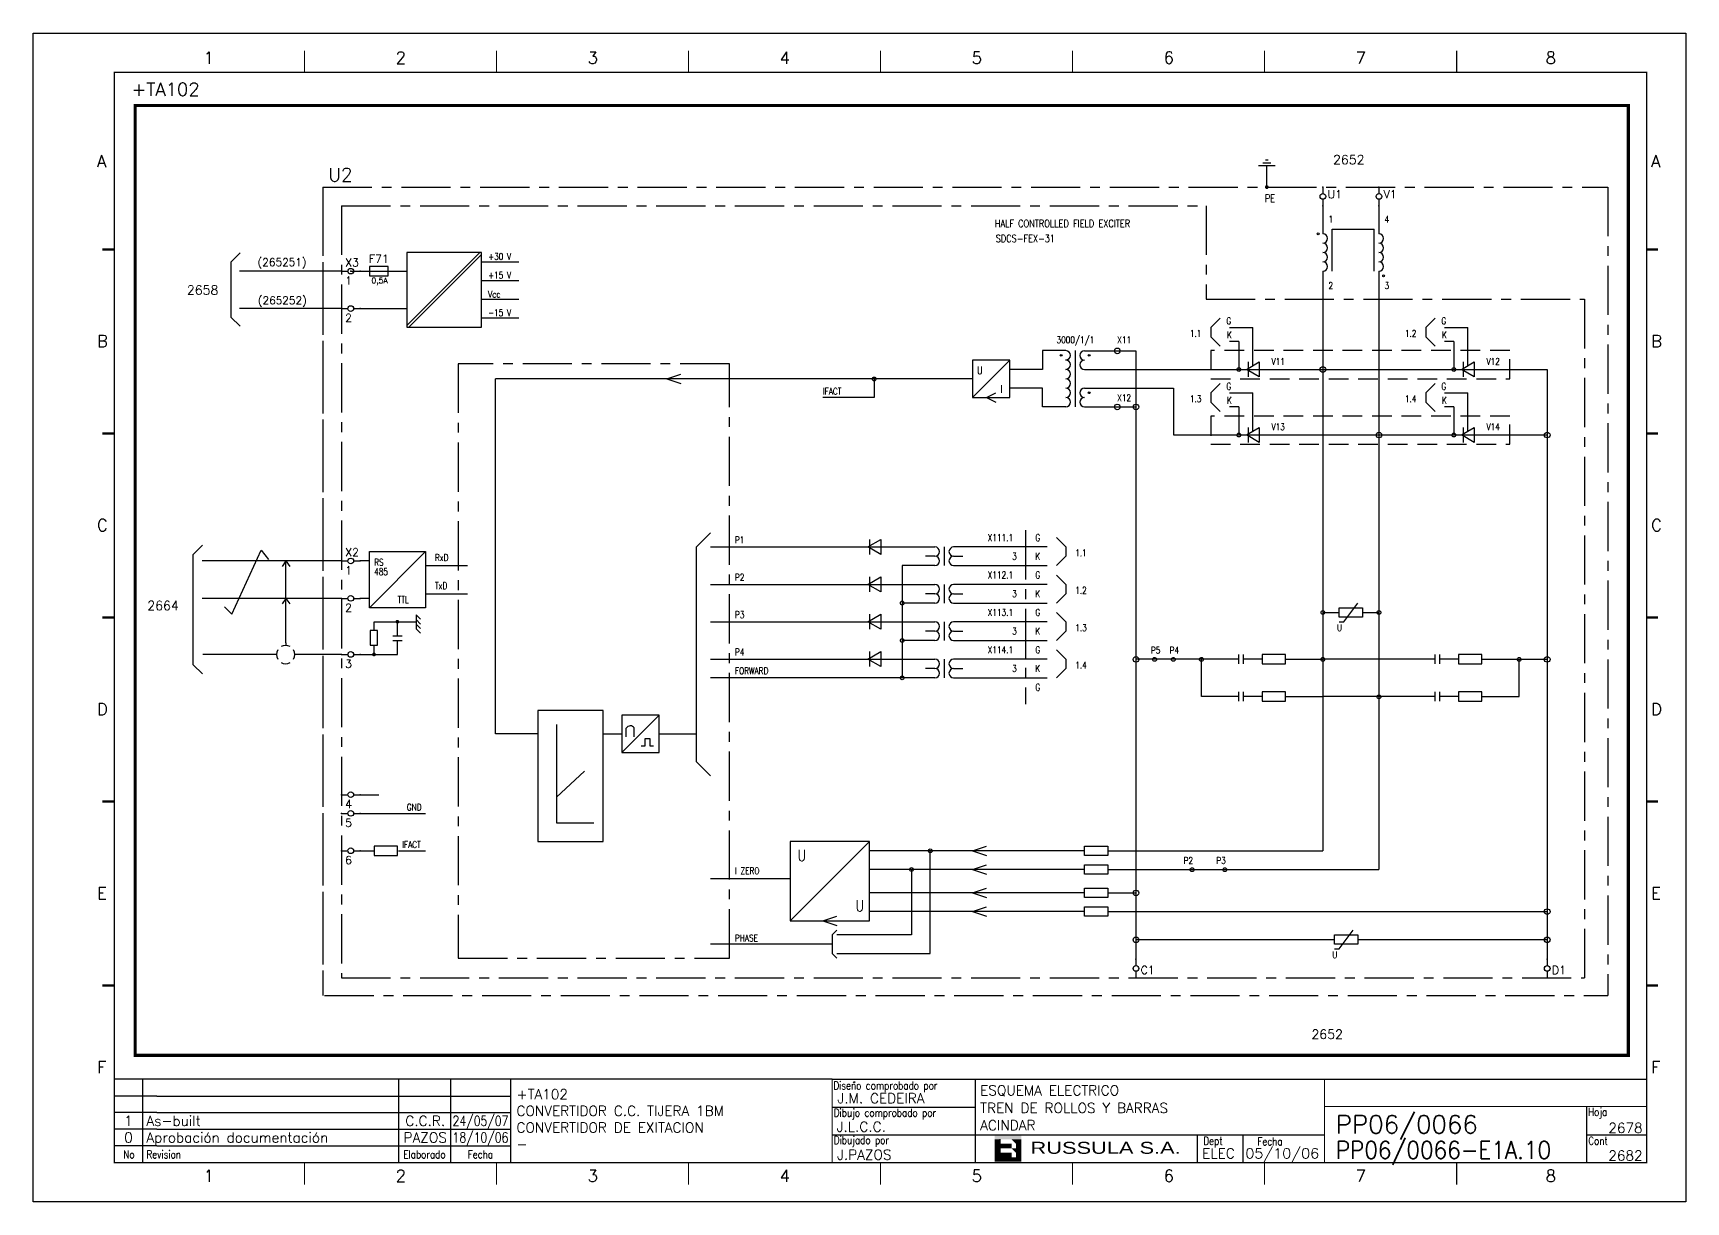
# Model space of a CAD drawing. Extents: x -25 to 1044, y -25744 to 292.
# Drawn here: x 154.7 to 574.7, y -12528.1 to -12231.1 of the extents above; entities that cross this region are included whole.
import ezdxf
from ezdxf.enums import TextEntityAlignment as Align

# ---------------------------------------------------------------- set-up
doc = ezdxf.new("R2010")
doc.units = 0
doc.header["$LTSCALE"] = 10
doc.header["$MEASUREMENT"] = 0
for name, pattern in [('CENTER', [2, 1.25, -0.25, 0.25, -0.25]), ('DASHDOT', [1, 0.5, -0.25, 0, -0.25]), ('DASHED', [0.75, 0.5, -0.25])]:
    doc.linetypes.add(name, pattern=pattern)
doc.layers.get('0').update_dxf_attribs({"linetype": 'CONTINUOUS'})
for name, color, linetype in [('1', 7, 'CONTINUOUS'), ('10', 5, 'CONTINUOUS'), ('102', 7, 'CONTINUOUS'), ('2', 7, 'CONTINUOUS'), ('25', 3, 'CONTINUOUS'), ('25K', 4, 'DASHED'), ('25PK', 4, 'CENTER'), ('35', 2, 'CONTINUOUS'), ('50', 1, 'CONTINUOUS'), ('8', 1, 'CONTINUOUS'), ('9', 6, 'CONTINUOUS'), ('DIBUJO', 7, 'CONTINUOUS'), ('NODE', 7, 'CONTINUOUS')]:
    doc.layers.add(name, color=color, linetype=linetype)
doc.styles.add('ABBSTYLE', font='ROMANS.SHX', dxfattribs={"width": 0.8})
doc.styles.add('HELVETICA', font='HELV.SHX')
doc.styles.add('LABEL', font='SIMPLEX', dxfattribs={"width": 0.8, "height": 4})
doc.styles.add('ROMANS', font='romans')
doc.styles.get("Standard").update_dxf_attribs({"font": 'simplex'})

# ---------------------------------------------------------------- blocks, each defined once
blk = doc.blocks.new('newcajec')
at = {"layer": '1'}
for p, q in [((179.4, 20.85), (0.13, 20.85)), ((7, 20.85), (7, 0)), ((71, 20.85), (71, 0)), ((84, 20.85), (84, 0.09)), ((99, 20.85), (99, 0)), ((215.2, 20.8), (215.2, 0)), ((10.6, 16.64), (0, 16.64)), ((10.6, 16.64), (99, 16.64)), ((184.64, 20.18), (184.81, 20.01)), ((184.81, 20.01), (185.18, 20.25)), ((10.6, 12.48), (0, 12.48)), ((10.6, 12.48), (99, 12.48)), ((179.4, 13.87), (215.2, 13.87)), ((368, 14.06), (368, 0)), ((10.6, 8.32), (0, 8.32)), ((10.6, 8.32), (99, 8.32)), ((10.6, 4.16), (0, 4.16)), ((10.6, 4.16), (99, 4.16)), ((179.4, 6.93), (267.63, 6.93)), ((267.63, 6.93), (302.5, 6.93)), ((270.63, 6.91), (270.63, 0)), ((282.07, 6.93), (282.07, 0)), ((368, 6.93), (383, 6.93))]:
    blk.add_line(p, q, dxfattribs=at)
for points in [[(47.5, 272.5, 0.3, 0.3, 0), (47.5, 277.91, 0.3, 0.3, 0)], [(95.5, 272.5, 0.3, 0.3, 0), (95.5, 277.91, 0.3, 0.3, 0)], [(143.5, 272.5, 0.3, 0.3, 0), (143.5, 277.91, 0.3, 0.3, 0)], [(191.5, 272.5, 0.3, 0.3, 0), (191.5, 277.91, 0.3, 0.3, 0)], [(239.5, 272.5, 0.3, 0.3, 0), (239.5, 277.91, 0.3, 0.3, 0)], [(287.5, 272.5, 0.3, 0.3, 0), (287.5, 277.91, 0.3, 0.3, 0)], [(335.5, 272.5, 0.3, 0.3, 0), (335.5, 277.91, 0.3, 0.3, 0)], [(-2.99, 228.23, 0.6, 0.6, 0), (-0.18, 228.23, 0.6, 0.6, 0)], [(383.01, 228.23, 0.6, 0.6, 0), (385.82, 228.23, 0.6, 0.6, 0)], [(-2.99, 182.23, 0.6, 0.6, 0), (-0.18, 182.23, 0.6, 0.6, 0)], [(383.01, 182.23, 0.6, 0.6, 0), (385.82, 182.23, 0.6, 0.6, 0)], [(-2.99, 136.23, 0.6, 0.6, 0), (-0.18, 136.23, 0.6, 0.6, 0)], [(383.01, 136.23, 0.6, 0.6, 0), (385.82, 136.23, 0.6, 0.6, 0)], [(-2.99, 90.23, 0.6, 0.6, 0), (-0.18, 90.23, 0.6, 0.6, 0)], [(383.01, 90.23, 0.6, 0.6, 0), (385.82, 90.23, 0.6, 0.6, 0)], [(-2.99, 44.23, 0.6, 0.6, 0), (-0.18, 44.23, 0.6, 0.6, 0)], [(383.01, 44.23, 0.6, 0.6, 0), (385.82, 44.23, 0.6, 0.6, 0)], [(383, 20.8, 0.3, 0.3, 0), (179.4, 20.8, 0.3, 0.3, 0), (179.4, 0, 0.3, 0.3, 0)], [(302.5, 20.8, 0.3, 0.3, 0), (302.5, 0, 0.3, 0.3, 0)], [(302.5, 14, 0.3, 0.3, 0), (383, 14, 0.3, 0.3, 0)], [(47.5, -5.5, 0.3, 0.3, 0), (47.5, -0.09, 0.3, 0.3, 0)], [(95.5, -5.5, 0.3, 0.3, 0), (95.5, -0.09, 0.3, 0.3, 0)], [(143.5, -5.5, 0.3, 0.3, 0), (143.5, -0.09, 0.3, 0.3, 0)], [(191.5, -5.5, 0.3, 0.3, 0), (191.5, -0.09, 0.3, 0.3, 0)], [(239.5, -5.5, 0.3, 0.3, 0), (239.5, -0.09, 0.3, 0.3, 0)], [(287.5, -5.5, 0.3, 0.3, 0), (287.5, -0.09, 0.3, 0.3, 0)], [(335.5, -5.5, 0.3, 0.3, 0), (335.5, -0.09, 0.3, 0.3, 0)]]:
    blk.add_lwpolyline(points, format="xyseb", dxfattribs=at)
at = {"layer": '1', "const_width": 0.3}
blk.add_lwpolyline([(0, 0), (0, 272.5), (383, 272.5), (383, 0)], close=True, dxfattribs=at)
at = {"layer": '2', "color": 14}
for p, q in [((221.42, 4.69), (221.42, 5.81)), ((221.42, 2.47), (221.42, 3.58))]:
    blk.add_line(p, q, dxfattribs=at)
for points in [[(220.05, 5.81), (220.05, 6.92), (226.74, 5.81), (226.74, 6.92)], [(221.42, 2.47), (220.05, 2.47), (221.42, 5.81), (220.05, 5.81)], [(221.42, 4.69), (224.25, 4.69), (221.42, 3.58), (224.25, 3.58)], [(224.25, 5.81), (225.37, 5.81), (225.37, 4.69)], [(225.37, 5.81), (226.74, 5.81), (225.37, 1.35), (226.74, 1.35)], [(224.25, 0.24), (224.25, 2.47), (220.05, 0.24), (220.05, 2.47)], [(224.25, 3.58), (225.37, 3.58), (225.37, 2.47)], [(226.74, 1.35), (226.74, 0.24), (224.25, 1.35), (224.25, 0.24)]]:
    blk.add_solid(points, dxfattribs=at)
at = {"layer": '1', "style": 'ROMANS'}
for s, p in [('1', (22.29, 274.68)), ('2', (70.29, 274.68)), ('3', (118.29, 274.68)), ('4', (166.29, 274.68)), ('5', (214.29, 274.68)), ('6', (262.29, 274.68)), ('7', (310.29, 274.68)), ('8', (357.79, 274.68)), ('A', (-4.37, 248.84)), ('A', (384.13, 248.84)), ('B', (-4.37, 203.84)), ('B', (384.13, 203.84)), ('C', (-4.37, 157.84)), ('C', (384.13, 157.84)), ('D', (-4.37, 111.84)), ('D', (384.13, 111.84)), ('E', (-4.37, 65.84)), ('E', (384.13, 65.84)), ('F', (-4.37, 22.34)), ('F', (384.13, 22.34)), ('1', (22.29, -4.82)), ('2', (70.29, -4.82)), ('3', (118.29, -4.82)), ('4', (166.29, -4.82)), ('5', (214.29, -4.82)), ('6', (262.29, -4.82)), ('7', (310.29, -4.82)), ('8', (357.79, -4.82))]:
    blk.add_text(s, height=3, dxfattribs=at).set_placement(p)
at = {"layer": '1', "style": 'LABEL', "width": 0.8}
for s, p in [('Diseno comprobado por', (179.73, 18.27)), ('Dibujo comprobado por', (179.81, 11.47)), ('Hoja', (368.38, 11.66)), ('Dibujado por', (179.83, 4.64)), ('Fecha', (285.71, 4.3)), ('Cont', (368.43, 4.46)), ('No', (2.23, 1.05)), ('Revision', (8, 1.05))]:
    blk.add_text(s, height=2, dxfattribs=at).set_placement(p)
for s, p in [('Dept', (274.61, 4.44)), ('Elaborado', (77.5, 1.05)), ('Fecha', (91.5, 1.05))]:
    blk.add_text(s, height=2, dxfattribs=at).set_placement(p, align=Align.CENTER)
at = {"layer": '10', "style": 'ROMANS'}
for tag, p in [('REV41', (3.5, 18.74)), ('REV43', (77.7, 18.74)), ('REV31', (3.5, 14.58)), ('REV33', (77.7, 14.58)), ('REV21', (3.5, 10.42)), ('REV23', (77.7, 10.42)), ('REV11', (3.5, 6.27)), ('REV13', (77.7, 6.27))]:
    blk.add_attdef(tag, text='', height=2.5, dxfattribs=at).set_placement(p, align=Align.MIDDLE)
for tag, p, height in [('REV42', (8, 17.49), 2.5), ('SHEETNAME1', (100.5, 15.83), 2.5), ('DESIGNCHECK', (180.74, 14.83), 2.5), ('DOCUMENTTYPE', (216.43, 16.8), 2.5), ('NOTA', (305.32, 15.8), 3), ('REV32', (8, 13.33), 2.5), ('SHEETNAME2', (100.5, 11.67), 2.5), ('OBJECT', (216.43, 12.4), 2.5), ('REV22', (8, 9.17), 2.5), ('SHEETNAME3', (100.5, 7.51), 2.5), ('DRAWINGCHECK', (180.53, 7.71), 2.5), ('CUSTOMER', (216.43, 8.08), 2.5), ('ORDER', (305.32, 7.3), 4.5), ('REV12', (8, 5.01), 2.5), ('SHEETNAME4', (100.5, 3.35), 2.5), ('DOCUMENT_ID', (305.32, 0.93), 4.4), ('USER', (180.63, 0.71), 2.5), ('DEPARTMENT', (271.93, 1.05), 2.5)]:
    blk.add_attdef(tag, p, '', height=height, dxfattribs=at)
for tag, width, p, p2 in [('REV44', 1.221199, (84.53, 17.49), (98.48, 17.49)), ('REV34', 1.221199, (84.53, 13.33), (98.48, 13.33)), ('REV24', 1.221199, (84.53, 9.17), (98.48, 9.17)), ('REV14', 1.221199, (84.53, 5.01), (98.48, 5.01)), ('CREATED2', 7.039915, (282.71, 1.05), (301.14, 1.05))]:
    blk.add_attdef(tag, text='', height=2.5, dxfattribs=dict(at, width=width)).set_placement(p, p2, align=Align.FIT)
for tag, p in [('SHEET', (382, 7.43)), ('NEXTSHEET', (382, 0.5))]:
    blk.add_attdef(tag, text='', height=2.5, dxfattribs=at).set_placement(p, align=Align.RIGHT)
at = {"layer": 'DIBUJO', "color": 14, "style": 'HELVETICA', "width": 1.3}
blk.add_text('RUSSULA S.A.', height=3, dxfattribs=at).set_placement((229, 2.19))
blk = doc.blocks.new('NOD', base_point=(237.5, 170))
at = {"layer": 'NODE'}
blk.add_point((237.5, 170), dxfattribs=at)
blk = doc.blocks.new('$$PLL21C')
for p, q in [((-2.5, 0), (-0.75, 0)), ((0.75, 0), (2.5, 0))]:
    blk.add_line(p, q)
at = {"layer": '2'}
blk.add_circle((0, 0), 0.75, dxfattribs=at)
for p in [(-2.5, 0), (2.5, 0)]:
    blk.add_blockref('NOD', p, dxfattribs=at)
at = {"layer": '8'}
blk.add_attdef('*A', (-1.5, -3.575), '', height=2.15, dxfattribs=at)
at = {"layer": '9'}
blk.add_attdef('ID', (-1.5, 1.25), '', height=2.15, dxfattribs=at)
blk = doc.blocks.new('$072101S')
at = {"layer": '2'}
for p, q in [((0, 0), (0, 15)), ((1.25, 10), (-1.25, 10)), ((-1.25, 10), (-1.25, 5)), ((1.25, 5), (1.25, 10)), ((-1.25, 5), (1.25, 5))]:
    blk.add_line(p, q, dxfattribs=at)
for p in [(0, 15), (0, 0)]:
    blk.add_blockref('NOD', p, dxfattribs=at)
at = {"layer": '8'}
blk.add_attdef('2A', (3.325, 11), '', height=2.15, rotation=90, dxfattribs=at)
blk.add_attdef('ID', text='', height=2.15, rotation=90, dxfattribs=at).set_placement((-2.25, 7.5), align=Align.CENTER)
blk.add_attdef('1A', text='', height=2.15, rotation=90, dxfattribs=at).set_placement((3.325, 4), align=Align.RIGHT)
blk = doc.blocks.new('$$PLD12C')
for p, q in [((0, 2.5), (0, 0.75)), ((0, -0.75), (0, -2.5))]:
    blk.add_line(p, q)
at = {"layer": '2'}
blk.add_circle((0, 0), 0.75, dxfattribs=at)
for p in [(0, 2.5), (0, -2.5)]:
    blk.add_blockref('NOD', p, dxfattribs=at)
at = {"layer": '8'}
blk.add_attdef('*A', (1.25, -1.5), '', height=2.15, dxfattribs=at)
at = {"layer": '9'}
blk.add_attdef('ID', text='', height=2.15, dxfattribs=at).set_placement((-1.25, -1.5), align=Align.RIGHT)
blk = doc.blocks.new('$$PLU21C')
for p, q in [((0, 2.5), (0, 0.75)), ((0, -0.75), (0, -2.5))]:
    blk.add_line(p, q)
at = {"layer": '2'}
blk.add_circle((0, 0), 0.75, dxfattribs=at)
for p in [(0, 2.5), (0, -2.5)]:
    blk.add_blockref('NOD', p, dxfattribs=at)
at = {"layer": '8'}
blk.add_attdef('*A', (1.25, -0.5), '', height=2.15, dxfattribs=at)
at = {"layer": '9'}
blk.add_attdef('ID', text='', height=2.15, dxfattribs=at).set_placement((-1.25, -0.5), align=Align.RIGHT)
blk = doc.blocks.new('$030107')
at = {"layer": '102'}
for start, end in [(150, 210), (60, 120), (330, 30), (240, 300)]:
    blk.add_arc((0, 0), 2.5, start, end, dxfattribs=at)

msp = doc.modelspace()

# ---------------------------------------------------------------- linework, layer by layer
at = {"layer": '2', "color": 7}
for p, q in [((207.31, -12286.97), (204.98, -12289.31)), ((249.69, -12305.41), (268.22, -12286.88)), ((268.69, -12286.88), (249.69, -12286.88)), ((249.69, -12286.88), (249.69, -12305.88)), ((268.69, -12287.36), (250.17, -12305.88)), ((268.69, -12305.88), (268.69, -12286.88)), ((204.98, -12289.31), (204.98, -12303.31)), ((233.07, -12291.63), (207.21, -12291.63)), ((268.69, -12289.26), (278.19, -12289.26)), ((268.69, -12294.01), (278.19, -12294.01)), ((233.07, -12301.13), (207.14, -12301.13)), ((237.82, -12301.13), (249.69, -12301.13)), ((268.69, -12298.76), (278.19, -12298.76)), ((204.98, -12303.31), (207.31, -12305.64)), ((249.69, -12305.88), (268.69, -12305.88)), ((268.69, -12303.51), (278.19, -12303.51)), ((195.41, -12363.61), (197.74, -12361.28)), ((195.41, -12391.61), (195.41, -12363.61)), ((205.19, -12378.8), (212.66, -12362.54)), ((212.66, -12362.54), (214.52, -12364.87)), ((233.07, -12365.26), (197.72, -12365.26)), ((218.98, -12365.26), (218.05, -12366.66)), ((218.98, -12386.09), (218.98, -12365.26)), ((218.98, -12365.26), (219.92, -12366.66)), ((233.07, -12374.76), (197.72, -12374.76)), ((203.32, -12376.93), (205.19, -12378.8)), ((218.98, -12374.76), (218.05, -12376.16)), ((218.98, -12374.76), (219.92, -12376.16)), ((216.56, -12389.01), (197.83, -12389.01)), ((218.98, -12386.09), (218.98, -12386.71)), ((233.07, -12389.01), (221.22, -12389.01)), ((197.74, -12393.95), (195.41, -12391.61))]:
    msp.add_line(p, q, dxfattribs=at)
at = {"layer": '2', "color": 3, "linetype": 'DASHDOT'}
msp.add_lwpolyline([(180.67, -12249.53, 0.784, 0.784, 0), (560.07, -12249.53, 0.784, 0.784, 0), (560.07, -12490.88, 0.784, 0.784, 0), (180.67, -12490.88, 0.784, 0.784, 0), (180.67, -12249.53, 0.784, 0.784, 0)], format="xyseb", dxfattribs=at)
at = {"layer": '25'}
for p, q in [((456.33, -12303.54), (453.96, -12305.91)), ((453.96, -12305.91), (453.96, -12308.29)), ((510.96, -12303.54), (508.59, -12305.91)), ((508.59, -12305.91), (508.59, -12308.29)), ((453.96, -12308.29), (456.33, -12310.66)), ((508.59, -12308.29), (510.96, -12310.66)), ((456.33, -12320.16), (453.96, -12322.54)), ((453.96, -12322.54), (453.96, -12324.91)), ((510.96, -12320.16), (508.59, -12322.54)), ((508.59, -12322.54), (508.59, -12324.91)), ((453.96, -12324.91), (456.33, -12327.29)), ((508.59, -12324.91), (510.96, -12327.29)), ((323.32, -12361.7), (326.89, -12358.14)), ((414.77, -12359.33), (417.14, -12361.7)), ((323.32, -12416.33), (323.32, -12361.7)), ((417.14, -12364.08), (414.77, -12366.45)), ((417.14, -12361.7), (417.14, -12364.08)), ((414.77, -12368.83), (417.14, -12371.2)), ((417.14, -12371.2), (417.14, -12373.58)), ((417.14, -12373.58), (414.77, -12375.95)), ((414.77, -12378.33), (417.14, -12380.7)), ((417.14, -12380.7), (417.14, -12383.08)), ((417.14, -12383.08), (414.77, -12385.45)), ((414.77, -12387.83), (417.14, -12390.2)), ((417.14, -12392.58), (414.77, -12394.95)), ((417.14, -12390.2), (417.14, -12392.58)), ((323.32, -12416.33), (326.89, -12419.89)), ((357.76, -12460.27), (358.95, -12459.08)), ((357.76, -12460.27), (357.76, -12465.02)), ((357.76, -12465.02), (358.95, -12466.21))]:
    msp.add_line(p, q, dxfattribs=at)
at = {"layer": '25K'}
for points in [[(453.96, -12311.82), (453.96, -12318.95), (529.96, -12318.95), (529.96, -12311.82)], [(453.96, -12328.45), (453.96, -12335.57), (529.96, -12335.57), (529.96, -12328.45)]]:
    msp.add_lwpolyline(points, close=True, dxfattribs=at)
at = {"layer": '25PK'}
for p, q in [((228.32, -12270.26), (554.9, -12270.26)), ((228.32, -12270.26), (554.9, -12270.26)), ((228.32, -12270.26), (228.32, -12475.23)), ((228.32, -12270.26), (228.32, -12475.23)), ((554.9, -12270.26), (554.9, -12475.71)), ((228.32, -12274.33), (228.32, -12475.71)), ((228.32, -12274.33), (228.32, -12475.71)), ((233.07, -12275.01), (452.77, -12275.01)), ((233.07, -12275.01), (233.07, -12471.2)), ((452.77, -12275.01), (452.77, -12298.76)), ((452.77, -12298.76), (548.96, -12298.76)), ((548.96, -12298.76), (548.96, -12471.2)), ((262.76, -12315.15), (262.76, -12466.21)), ((331.64, -12315.15), (262.76, -12315.15)), ((331.64, -12466.21), (331.64, -12315.15)), ((406.93, -12357.43), (406.93, -12401.65)), ((262.76, -12466.21), (331.64, -12466.21)), ((233.07, -12471.2), (548.96, -12471.2)), ((228.79, -12475.71), (554.9, -12475.71)), ((228.79, -12475.71), (554.9, -12475.71))]:
    msp.add_line(p, q, dxfattribs=at)
at = {"layer": '35', "linetype": 'Continuous'}
for p, q in [((468.56, -12263.46), (467.86, -12263.46)), ((470.31, -12264.86), (466.11, -12264.86)), ((469.26, -12264.16), (467.16, -12264.16)), ((468.21, -12270.02), (468.21, -12264.86)), ((247.32, -12380.7), (252.04, -12380.7))]:
    msp.add_line(p, q, dxfattribs=at)
at = {"layer": '35'}
for p, q in [((458.71, -12305.94), (464.66, -12305.94)), ((464.64, -12315.66), (464.64, -12305.94)), ((513.34, -12305.94), (519.29, -12305.94)), ((519.27, -12315.66), (519.27, -12305.94)), ((461.08, -12309.51), (458.71, -12309.51)), ((461.08, -12309.51), (461.08, -12316.63)), ((515.71, -12309.51), (513.34, -12309.51)), ((515.71, -12309.51), (515.71, -12316.63)), ((393.39, -12323.7), (402.89, -12314.2)), ((393.39, -12314.2), (393.39, -12323.7)), ((402.89, -12314.2), (393.39, -12314.2)), ((402.89, -12323.7), (402.89, -12314.2)), ((411.2, -12311.82), (411.2, -12316.57)), ((417.14, -12311.82), (411.2, -12311.82)), ((315.72, -12318.95), (319.28, -12317.76)), ((411.2, -12316.57), (402.89, -12316.57)), ((463.02, -12316.6), (466.31, -12314.7)), ((466.31, -12318.5), (463.02, -12316.6)), ((463.46, -12314.7), (463.46, -12318.5)), ((466.31, -12314.7), (466.31, -12318.5)), ((517.65, -12316.6), (520.94, -12314.7)), ((520.94, -12318.5), (517.65, -12316.6)), ((518.09, -12314.7), (518.09, -12318.5)), ((520.94, -12314.7), (520.94, -12318.5)), ((393.39, -12318.95), (272.26, -12318.95)), ((272.26, -12409.2), (272.26, -12318.95)), ((315.72, -12318.95), (319.28, -12320.13)), ((396.95, -12323.7), (399.33, -12322.51)), ((411.2, -12321.32), (402.89, -12321.32)), ((411.2, -12326.07), (411.2, -12321.32)), ((458.71, -12322.57), (464.66, -12322.57)), ((464.64, -12332.29), (464.64, -12322.57)), ((513.34, -12322.57), (519.29, -12322.57)), ((519.27, -12332.29), (519.27, -12322.57)), ((393.39, -12323.7), (402.89, -12323.7)), ((396.95, -12323.7), (399.33, -12324.89)), ((417.14, -12326.07), (411.2, -12326.07)), ((461.08, -12326.13), (458.71, -12326.13)), ((461.08, -12326.13), (461.08, -12333.26)), ((515.71, -12326.13), (513.34, -12326.13)), ((515.71, -12326.13), (515.71, -12333.26)), ((463.02, -12333.23), (466.31, -12331.33)), ((466.31, -12335.13), (463.02, -12333.23)), ((463.46, -12331.33), (463.46, -12335.13)), ((466.31, -12331.33), (466.31, -12335.13)), ((517.65, -12333.23), (520.94, -12331.33)), ((520.94, -12335.13), (517.65, -12333.23)), ((518.09, -12331.33), (518.09, -12335.13)), ((520.94, -12331.33), (520.94, -12335.13)), ((482.46, -12349.85), (482.46, -12438.89)), ((366.82, -12361.7), (370.11, -12359.8)), ((367.26, -12359.8), (367.26, -12363.6)), ((370.11, -12359.8), (370.11, -12363.6)), ((240.19, -12377.14), (254.44, -12362.89)), ((240.19, -12377.14), (240.19, -12362.89)), ((240.19, -12362.89), (254.44, -12362.89)), ((254.44, -12362.89), (254.44, -12377.14)), ((326.89, -12361.7), (383.89, -12361.7)), ((370.11, -12363.6), (366.82, -12361.7)), ((383.89, -12364.08), (381.51, -12364.08)), ((386.26, -12361.7), (386.26, -12366.45)), ((412.39, -12361.7), (388.64, -12361.7)), ((388.64, -12364.08), (391.01, -12364.08)), ((240.19, -12365.26), (237.82, -12365.26)), ((254.44, -12366.45), (265.13, -12366.45)), ((375.58, -12366.45), (375.58, -12394.95)), ((383.89, -12366.45), (375.58, -12366.45)), ((388.64, -12366.45), (412.39, -12366.45)), ((496.71, -12366.48), (496.71, -12443.64)), ((326.89, -12371.2), (383.89, -12371.2)), ((366.82, -12371.2), (370.11, -12369.3)), ((370.11, -12373.1), (366.82, -12371.2)), ((367.26, -12369.3), (367.26, -12373.1)), ((370.11, -12369.3), (370.11, -12373.1)), ((386.26, -12371.2), (386.26, -12375.95)), ((412.39, -12371.2), (388.64, -12371.2)), ((240.19, -12374.76), (237.82, -12374.76)), ((254.44, -12377.14), (240.19, -12377.14)), ((254.44, -12373.58), (265.13, -12373.58)), ((383.89, -12375.95), (375.58, -12375.95)), ((383.89, -12373.58), (381.51, -12373.58)), ((388.64, -12373.58), (391.01, -12373.58)), ((388.64, -12375.95), (412.39, -12375.95)), ((486.62, -12377.14), (492.55, -12377.14)), ((486.62, -12379.51), (486.62, -12377.14)), ((487.8, -12380.7), (491.37, -12375.95)), ((491.37, -12377.14), (492.55, -12377.14)), ((491.37, -12377.14), (491.37, -12377.14)), ((492.55, -12377.14), (492.55, -12379.51)), ((252.04, -12378.93), (253.19, -12380.04)), ((252.04, -12378.93), (252.04, -12382.52)), ((252.04, -12380.17), (253.19, -12381.28)), ((252.04, -12381.35), (253.19, -12382.46)), ((326.89, -12380.7), (383.89, -12380.7)), ((366.82, -12380.7), (370.11, -12378.8)), ((370.11, -12382.6), (366.82, -12380.7)), ((367.26, -12378.8), (367.26, -12382.6)), ((370.11, -12378.8), (370.11, -12382.6)), ((386.26, -12380.7), (386.26, -12385.45)), ((412.39, -12380.7), (388.64, -12380.7)), ((482.46, -12378.33), (486.62, -12378.33)), ((492.55, -12379.51), (486.62, -12379.51)), ((486.62, -12380.7), (487.8, -12380.7)), ((492.55, -12378.33), (496.71, -12378.33)), ((240.36, -12382.95), (240.36, -12386.67)), ((242.24, -12382.95), (240.36, -12382.95)), ((242.24, -12386.67), (242.24, -12382.95)), ((246.1, -12384.26), (248.48, -12384.26)), ((246.1, -12385.45), (248.48, -12385.45)), ((252.04, -12382.52), (253.19, -12383.63)), ((383.89, -12385.45), (375.58, -12385.45)), ((383.89, -12383.08), (381.51, -12383.08)), ((388.64, -12383.08), (391.01, -12383.08)), ((388.64, -12385.45), (412.39, -12385.45)), ((237.82, -12389.01), (247.32, -12389.01)), ((240.36, -12386.67), (242.24, -12386.67)), ((366.82, -12390.2), (370.11, -12388.3)), ((367.26, -12388.3), (367.26, -12392.1)), ((370.11, -12388.3), (370.11, -12392.1)), ((461.08, -12391.42), (461.08, -12389.04)), ((462.27, -12391.42), (462.27, -12389.04)), ((472.96, -12389.04), (467.02, -12389.04)), ((467.02, -12389.04), (467.02, -12391.42)), ((472.96, -12391.42), (472.96, -12389.04)), ((510.96, -12391.42), (510.96, -12389.04)), ((512.15, -12391.42), (512.15, -12389.04)), ((522.84, -12389.04), (516.9, -12389.04)), ((516.9, -12389.04), (516.9, -12391.42)), ((522.84, -12391.42), (522.84, -12389.04)), ((326.89, -12390.2), (383.89, -12390.2)), ((370.11, -12392.1), (366.82, -12390.2)), ((383.89, -12392.58), (381.51, -12392.58)), ((386.26, -12390.2), (386.26, -12394.95)), ((412.39, -12390.2), (388.64, -12390.2)), ((388.64, -12392.58), (391.01, -12392.58)), ((461.08, -12390.23), (434.96, -12390.23)), ((451.58, -12399.73), (451.58, -12390.26)), ((467.02, -12390.23), (462.27, -12390.23)), ((467.02, -12391.42), (472.96, -12391.42)), ((472.96, -12390.23), (482.46, -12390.23)), ((510.96, -12390.23), (482.46, -12390.23)), ((516.9, -12390.23), (512.15, -12390.23)), ((516.9, -12391.42), (522.84, -12391.42)), ((522.84, -12390.23), (539.46, -12390.23)), ((532.34, -12399.73), (532.34, -12390.26)), ((383.89, -12394.95), (326.89, -12394.95)), ((388.64, -12394.95), (412.39, -12394.95)), ((388.64, -12394.95), (412.39, -12394.95)), ((461.08, -12399.73), (451.58, -12399.73)), ((461.08, -12400.92), (461.08, -12398.54)), ((462.27, -12400.92), (462.27, -12398.54)), ((467.02, -12399.73), (462.27, -12399.73)), ((472.96, -12398.54), (467.02, -12398.54)), ((467.02, -12398.54), (467.02, -12400.92)), ((467.02, -12400.92), (472.96, -12400.92)), ((472.96, -12400.92), (472.96, -12398.54)), ((472.96, -12399.73), (482.46, -12399.73)), ((510.96, -12399.73), (482.46, -12399.73)), ((510.96, -12400.92), (510.96, -12398.54)), ((512.15, -12400.92), (512.15, -12398.54)), ((516.9, -12399.73), (512.15, -12399.73)), ((522.84, -12398.54), (516.9, -12398.54)), ((516.9, -12398.54), (516.9, -12400.92)), ((516.9, -12400.92), (522.84, -12400.92)), ((522.84, -12400.92), (522.84, -12398.54)), ((522.84, -12399.73), (532.34, -12399.73)), ((299.57, -12403.27), (282.94, -12403.27)), ((282.94, -12403.27), (282.94, -12436.52)), ((299.57, -12436.52), (299.57, -12403.27)), ((304.32, -12413.95), (313.82, -12404.45)), ((304.32, -12404.45), (304.32, -12413.95)), ((313.82, -12404.45), (304.32, -12404.45)), ((313.82, -12413.95), (313.82, -12404.45)), ((282.94, -12409.2), (272.26, -12409.2)), ((287.7, -12406.83), (287.7, -12431.77)), ((299.57, -12409.2), (304.32, -12409.2)), ((305.46, -12409.92), (305.46, -12407.7)), ((307.48, -12409.92), (307.48, -12407.68)), ((310.26, -12410.39), (311.45, -12410.39)), ((310.26, -12412.21), (310.26, -12410.39)), ((311.45, -12410.39), (311.45, -12412.21)), ((313.82, -12409.2), (323.32, -12409.2)), ((304.32, -12413.95), (313.82, -12413.95)), ((309.26, -12412.21), (310.26, -12412.21)), ((311.45, -12412.21), (312.34, -12412.21)), ((287.7, -12425.24), (294.82, -12418.7)), ((237.82, -12424.64), (242.57, -12424.64)), ((237.82, -12429.39), (254.44, -12429.39)), ((287.7, -12431.77), (297.2, -12431.77)), ((237.82, -12438.89), (241.38, -12438.89)), ((247.32, -12437.73), (241.38, -12437.73)), ((241.38, -12437.73), (241.38, -12440.11)), ((241.38, -12440.11), (247.32, -12440.11)), ((247.32, -12440.11), (247.32, -12437.73)), ((247.55, -12438.89), (254.44, -12438.89)), ((282.94, -12436.52), (299.57, -12436.52)), ((347.07, -12456.71), (367.26, -12436.52)), ((421.89, -12438.89), (367.26, -12438.89)), ((382.7, -12465.02), (382.7, -12438.89)), ((393.39, -12438.89), (396.95, -12437.71)), ((393.39, -12438.89), (396.95, -12440.08)), ((421.89, -12437.71), (427.83, -12437.71)), ((421.89, -12440.08), (421.89, -12437.71)), ((427.83, -12440.08), (421.89, -12440.08)), ((427.83, -12437.71), (427.83, -12440.08)), ((427.83, -12438.89), (482.46, -12438.89)), ((421.89, -12443.64), (367.26, -12443.64)), ((377.95, -12443.64), (377.95, -12460.27)), ((393.39, -12443.64), (396.95, -12442.46)), ((393.39, -12443.64), (396.95, -12444.83)), ((421.89, -12442.46), (427.83, -12442.46)), ((421.89, -12444.83), (421.89, -12442.46)), ((427.83, -12442.46), (427.83, -12444.83)), ((427.83, -12443.64), (496.71, -12443.64)), ((347.07, -12446.02), (326.89, -12446.02)), ((393.39, -12449.58), (396.95, -12448.39)), ((427.83, -12444.83), (421.89, -12444.83)), ((421.89, -12448.39), (427.83, -12448.39)), ((421.89, -12450.77), (421.89, -12448.39)), ((427.83, -12448.39), (427.83, -12450.77)), ((421.89, -12449.58), (367.26, -12449.58)), ((393.39, -12449.58), (396.95, -12450.77)), ((427.83, -12450.77), (421.89, -12450.77)), ((427.83, -12449.58), (434.96, -12449.58)), ((355.39, -12456.71), (358.95, -12455.52)), ((355.39, -12456.71), (358.95, -12457.89)), ((421.89, -12454.33), (367.26, -12454.33)), ((393.39, -12454.33), (396.95, -12453.14)), ((393.39, -12454.33), (396.95, -12455.52)), ((421.89, -12453.14), (427.83, -12453.14)), ((421.89, -12455.52), (421.89, -12453.14)), ((427.83, -12455.52), (421.89, -12455.52)), ((427.83, -12453.14), (427.83, -12455.52)), ((427.83, -12454.33), (539.46, -12454.33)), ((377.95, -12460.27), (358.95, -12460.27)), ((485.43, -12460.27), (491.37, -12460.27)), ((485.43, -12462.64), (485.43, -12460.27)), ((486.62, -12463.83), (490.18, -12459.08)), ((490.18, -12460.27), (491.37, -12460.27)), ((490.18, -12460.27), (490.18, -12460.27)), ((491.37, -12460.27), (491.37, -12462.64)), ((357.76, -12462.64), (326.89, -12462.64)), ((358.95, -12465.02), (382.7, -12465.02)), ((434.96, -12461.46), (485.43, -12461.46)), ((491.37, -12462.64), (485.43, -12462.64)), ((485.43, -12463.83), (486.62, -12463.83)), ((491.37, -12461.46), (539.46, -12461.46))]:
    msp.add_line(p, q, dxfattribs=at)
for points in [[(468.45, -12270.26, 0.475, 0.475, 1), (467.97, -12270.26, 0.475, 0.475, 1)], [(247.05, -12380.7, 0.475, 0.475, 1), (247.52, -12380.7, 0.475, 0.475, 1)], [(241.11, -12389.01, 0.475, 0.475, 1), (241.59, -12389.01, 0.475, 0.475, 1)]]:
    msp.add_lwpolyline(points, format="xyseb", close=True, dxfattribs=at)
for points in [[(368.45, -12318.95), (368.45, -12323.7), (355.39, -12323.7)], [(241.35, -12382.95), (241.35, -12380.7), (247.32, -12380.7)], [(247.32, -12384.26), (247.32, -12380.7)], [(247.32, -12389.01), (247.32, -12385.45)], [(241.35, -12389.01), (241.35, -12386.67)]]:
    msp.add_lwpolyline(points, dxfattribs=at)
msp.add_lwpolyline([(347.07, -12456.71), (367.26, -12456.71), (367.26, -12436.52), (347.07, -12436.52)], close=True, dxfattribs=at)
for centre, radius in [((481.27, -12282.13), 0.238), ((497.9, -12292.82), 0.238), ((415.95, -12313.01), 0.238), ((423.08, -12313.01), 0.238), ((368.45, -12319.01), 0.475), ((461.08, -12316.63), 0.475), ((515.71, -12316.63), 0.475), ((423.08, -12322.51), 0.238), ((461.08, -12333.26), 0.475), ((515.71, -12333.26), 0.475), ((375.58, -12375.95), 0.475), ((482.46, -12378.36), 0.475), ((496.71, -12378.36), 0.475), ((375.58, -12385.45), 0.475), ((439.71, -12390.26), 0.475), ((444.46, -12390.26), 0.475), ((451.58, -12390.26), 0.475), ((482.46, -12390.26), 0.475), ((532.34, -12390.26), 0.475), ((375.58, -12394.95), 0.475), ((496.71, -12399.76), 0.475), ((382.7, -12438.89), 0.475), ((377.95, -12443.64), 0.475), ((449.21, -12443.7), 0.475), ((457.52, -12443.7), 0.475)]:
    msp.add_circle(centre, radius, dxfattribs=at)
for centre, radius, start, end in [((383.89, -12362.89), 1.19, 270, 90), ((383.89, -12365.26), 1.19, 270, 90), ((388.64, -12362.89), 1.19, 90, 270), ((388.64, -12365.26), 1.19, 90, 270), ((383.89, -12372.39), 1.19, 270, 90), ((388.64, -12372.39), 1.19, 90, 270), ((383.89, -12374.76), 1.19, 270, 90), ((388.64, -12374.76), 1.19, 90, 270), ((383.89, -12381.89), 1.19, 270, 90), ((388.64, -12381.89), 1.19, 90, 270), ((383.89, -12384.26), 1.19, 270, 90), ((388.64, -12384.26), 1.19, 90, 270), ((383.89, -12391.39), 1.19, 270, 90), ((383.89, -12393.77), 1.19, 270, 90), ((388.64, -12391.39), 1.19, 90, 270), ((388.64, -12393.77), 1.19, 90, 270), ((306.48, -12408.39), 1.23, 35.7975, 146.6923)]:
    msp.add_arc(centre, radius, start, end, dxfattribs=at)
at = {"layer": '50', "color": 12}
for p, q in [((482.46, -12275.01), (482.46, -12282.13)), ((496.71, -12275.01), (496.71, -12282.13)), ((484.83, -12280.94), (495.52, -12280.94)), ((484.83, -12291.63), (484.83, -12280.94)), ((495.52, -12291.63), (495.52, -12280.94)), ((482.46, -12291.63), (482.46, -12349.82)), ((496.71, -12291.63), (496.71, -12366.45)), ((419.52, -12311.82), (419.52, -12326.07)), ((421.89, -12311.85), (434.96, -12311.85)), ((434.96, -12311.85), (434.96, -12467.4)), ((421.89, -12316.6), (439.71, -12316.6)), ((439.71, -12316.6), (539.46, -12316.6)), ((539.46, -12316.63), (539.46, -12467.4)), ((421.89, -12321.35), (444.46, -12321.35)), ((444.46, -12321.32), (444.46, -12333.23)), ((421.89, -12326.1), (434.96, -12326.1)), ((444.46, -12333.23), (539.46, -12333.23))]:
    msp.add_line(p, q, dxfattribs=at)
at = {"layer": '50'}
for centre in [(430.21, -12311.88), (430.21, -12326.13)]:
    msp.add_circle(centre, 0.713, dxfattribs=at)
at = {"layer": '50', "color": 12}
for centre in [(482.46, -12316.63), (434.96, -12326.13), (496.71, -12333.26), (539.46, -12333.26), (434.96, -12390.26), (539.46, -12390.26), (434.96, -12449.61), (539.46, -12454.36), (434.96, -12461.52), (539.46, -12461.52)]:
    msp.add_circle(centre, 0.713, dxfattribs=at)
for centre, start, end in [((482.46, -12283.32), 270, 90), ((482.46, -12285.7), 270, 90), ((496.71, -12283.32), 270, 90), ((496.71, -12285.7), 270, 90), ((482.46, -12288.07), 270, 90), ((496.71, -12288.07), 270, 90), ((482.46, -12290.45), 270, 90), ((496.71, -12290.45), 270, 90), ((417.14, -12313.01), 270, 90), ((417.14, -12315.38), 270, 90), ((421.89, -12313.04), 90, 270), ((421.89, -12315.41), 90, 270), ((417.14, -12317.76), 270, 90), ((417.14, -12320.13), 270, 90), ((417.14, -12322.51), 270, 90), ((421.89, -12322.54), 90, 270), ((417.14, -12324.89), 270, 90), ((421.89, -12324.91), 90, 270)]:
    msp.add_arc(centre, 1.19, start, end, dxfattribs=at)
at = {"layer": 'DIBUJO'}
msp.add_lwpolyline([(154.71, -12231.12), (574.71, -12231.12), (574.71, -12528.12), (154.71, -12528.12), (154.71, -12231.12)], dxfattribs=at)

# ---------------------------------------------------------------- block references
at = {"layer": '2', "color": 7}
ref = msp.add_blockref('newcajec', (175.39, -12518.12), dxfattribs=dict(at, xscale=1.016513761467886, yscale=1.016513761467886, zscale=1.016513761467886))
ref.add_attrib('REV24', '24/05/07', dxfattribs={"layer": '10', "height": 2.541, "style": 'ROMANS', "width": 0.728168}).set_placement((261.31, -12508.8), (275.5, -12508.8), align=Align.FIT)
ref.add_attrib('SHEETNAME3', 'CONVERTIDOR DE EXITACION', (277.55, -12510.49), dxfattribs={"layer": '10', "height": 2.5413, "style": 'ROMANS'})
ref.add_attrib('SHEETNAME2', 'CONVERTIDOR C.C. TIJERA 1BM', (277.55, -12506.26), dxfattribs={"layer": '10', "height": 2.5413, "style": 'ROMANS'})
ref.add_attrib('SHEETNAME1', '+TA102', (277.55, -12502.04), dxfattribs={"layer": '10', "height": 2.541, "style": 'ROMANS'})
ref.add_attrib('USER', 'J.PAZOS', (359.01, -12517.4), dxfattribs={"layer": '10', "height": 2.541, "style": 'ROMANS'})
ref.add_attrib('DRAWINGCHECK', 'J.L.C.C.', (358.9, -12510.28), dxfattribs={"layer": '10', "height": 2.541, "style": 'ROMANS'})
ref.add_attrib('DESIGNCHECK', 'J.M. CEDEIRA', (359.11, -12503.05), dxfattribs={"layer": '10', "height": 2.5413, "style": 'ROMANS'})
ref.add_attrib('REV22', 'As-built', (183.52, -12508.8), dxfattribs={"layer": '10', "height": 2.541, "style": 'ROMANS'})
ref.add_attrib('REV12', 'Aprobación documentación', (183.52, -12513.02), dxfattribs={"layer": '10', "height": 2.5413, "style": 'ROMANS'})
ref.add_attrib('REV21', '1', dxfattribs={"layer": '10', "height": 2.54, "style": 'ROMANS'}).set_placement((178.95, -12507.53), align=Align.MIDDLE)
ref.add_attrib('REV11', '0', dxfattribs={"layer": '10', "height": 2.54, "style": 'ROMANS'}).set_placement((178.95, -12511.75), align=Align.MIDDLE)
ref.add_attrib('SHEETNAME4', '-', (277.55, -12514.72), dxfattribs={"layer": '10', "height": 2.54, "style": 'ROMANS'})
ref.add_attrib('REV14', '18/10/06', dxfattribs={"layer": '10', "height": 2.541, "style": 'ROMANS', "width": 0.728168}).set_placement((261.31, -12513.02), (275.5, -12513.02), align=Align.FIT)
ref.add_attrib('REV23', 'C.C.R.', dxfattribs={"layer": '10', "height": 2.541, "style": 'ROMANS'}).set_placement((254.37, -12507.53), align=Align.MIDDLE)
ref.add_attrib('REV13', 'PAZOS', dxfattribs={"layer": '10', "height": 2.541, "style": 'ROMANS'}).set_placement((254.37, -12511.75), align=Align.MIDDLE)
ref.add_attrib('DOCUMENT_ID', 'PP06/0066-E1A.10', (485.75, -12517.17), dxfattribs={"layer": '10', "height": 4.4727, "style": 'ROMANS', "width": 0.9})
ref.add_attrib('ORDER', 'PP06/0066', (485.75, -12510.7), dxfattribs={"layer": '10', "height": 4.574, "style": 'ROMANS'})
ref.add_attrib('CUSTOMER', 'ACINDAR', (395.39, -12509.9), dxfattribs={"layer": '10', "height": 2.541, "style": 'ROMANS'})
ref.add_attrib('OBJECT', 'TREN DE ROLLOS Y BARRAS', (395.39, -12505.52), dxfattribs={"layer": '10', "height": 2.5413, "style": 'ROMANS'})
ref.add_attrib('DOCUMENTTYPE', 'ESQUEMA ELECTRICO', (395.39, -12501.04), dxfattribs={"layer": '10', "height": 2.5413, "style": 'ROMANS'})
ref.add_attrib('CREATED2', '05/10/06', dxfattribs={"layer": '10', "height": 2.541, "style": 'ROMANS', "width": 0.961976}).set_placement((462.76, -12517.06), (481.51, -12517.06), align=Align.FIT)
ref.add_attrib('DEPARTMENT', 'ELEC', (451.81, -12517.06), dxfattribs={"layer": '10', "height": 2.541, "style": 'ROMANS'})
ref.add_attrib('NEXTSHEET', '2682', dxfattribs={"layer": '10', "height": 2.541, "style": 'ROMANS'}).set_placement((563.7, -12517.61), align=Align.RIGHT)
ref.add_attrib('SHEET', '2678', dxfattribs={"layer": '10', "height": 2.541, "style": 'ROMANS'}).set_placement((563.7, -12510.57), align=Align.RIGHT)
at = {"layer": '2', "color": 7, "xscale": 0.9500662367940886, "yscale": 0.9500662367940886, "zscale": 0.9500662367940886}
for name, p, values in [('$$PLU21C', (482.46, -12272.63), {'*A': 'U1'}), ('$$PLU21C', (496.71, -12272.63), {'*A': 'V1'}), ('$$PLL21C', (235.44, -12291.63), {'ID': 'X3', '*A': '1'}), ('$$PLL21C', (235.44, -12301.13), {'*A': '2'}), ('$$PLL21C', (235.44, -12365.26), {'ID': 'X2', '*A': '1'}), ('$$PLL21C', (235.44, -12374.76), {'*A': '2'}), ('$$PLL21C', (235.44, -12389.01), {'*A': '3'}), ('$$PLL21C', (235.44, -12424.64), {'*A': '4'}), ('$$PLL21C', (235.44, -12429.39), {'*A': '5'}), ('$$PLL21C', (235.44, -12438.89), {'*A': '6'}), ('$$PLD12C', (434.96, -12468.79), {'*A': 'C1'}), ('$$PLD12C', (539.46, -12468.79), {'*A': 'D1'})]:
    msp.add_blockref(name, p, dxfattribs=at).add_auto_attribs(values)
at = {"layer": '2', "color": 7}
ref = msp.add_blockref('$072101S', (235.44, -12291.63), dxfattribs=dict(at, xscale=0.9500662367940571, yscale=0.9500662367940571, zscale=0.9500662367940571, rotation=270))
ref.add_attrib('ID', 'F71', dxfattribs={"layer": '8', "height": 2.043}).set_placement((242.57, -12289.5), align=Align.CENTER)
ref.add_attrib('1A', '0,5A', dxfattribs={"layer": '8', "height": 1.425}).set_placement((244.86, -12294.71), align=Align.RIGHT)
at = {"layer": '2', "color": 7, "xscale": 0.9333984080783553, "yscale": 0.9333984080783553, "zscale": 0.9333984080783553}
msp.add_blockref('$030107', (218.89, -12389.04), dxfattribs=at)

# ---------------------------------------------------------------- texts
at = {"layer": '2', "color": 6}
for s, height, p in [('+TA102', 3.36, (179.76, -12247.1)), ('U2', 3.42, (229.74, -12268.83)), ('(265251)', 1.96, (211.77, -12290.32)), ('(265252)', 1.96, (211.83, -12300.04))]:
    msp.add_text(s, height=height, dxfattribs=at).set_placement(p)
at = {"layer": '2', "color": 7, "style": 'ROMANS'}
for s, p in [('2652', (485.04, -12264.46)), ('2658', (193.79, -12297.59)), ('2664', (183.74, -12377.76)), ('2652', (479.55, -12486.68))]:
    msp.add_text(s, height=2.333, dxfattribs=at).set_placement(p)
at = {"layer": '25', "style": 'ABBSTYLE', "width": 0.8}
for s, height, p in [('PE', 1.9, (467.73, -12274.06)), ('HALF CONTROLLED FIELD EXCITER', 1.9001, (399.09, -12280.47)), ('1', 1.71, (483.88, -12279.28)), ('4', 1.71, (498.13, -12279.28)), ('SDCS-FEX-31', 1.9001, (399.33, -12284.27)), ('+30 V', 1.71, (270.34, -12288.76)), ('+15 V', 1.71, (270.34, -12293.52)), ('Vcc', 1.71, (270.34, -12298.35)), ('2', 1.71, (483.88, -12296.15)), ('3', 1.71, (498.13, -12296.15)), ('-15 V', 1.71, (270.34, -12303.04)), ('3000/1/1', 1.71, (414.77, -12309.92)), ('X11', 1.71, (430.21, -12309.92)), ('1.1', 1.71, (448.65, -12308.29)), ('1.2', 1.71, (503.28, -12308.29)), ('V11', 1.71, (469.4, -12315.41)), ('V12', 1.71, (524.02, -12315.41)), ('U', 1.9, (394.58, -12317.76)), ('IFACT', 1.71, (355.39, -12322.99)), ('I', 1.9, (400.52, -12322.51)), ('X12', 1.71, (430.21, -12324.65)), ('1.3', 1.71, (448.65, -12324.91)), ('1.4', 1.71, (503.28, -12324.91)), ('V13', 1.71, (469.4, -12332.04)), ('V14', 1.71, (524.02, -12332.04)), ('P1', 1.71, (333.06, -12360.75)), ('RS', 1.71, (241.38, -12366.45)), ('RxD', 1.71, (256.82, -12365.26)), ('1.1', 1.71, (419.52, -12364.08)), ('485', 1.71, (241.38, -12368.83)), ('P2', 1.71, (333.06, -12370.25)), ('TxD', 1.71, (256.82, -12372.39)), ('1.2', 1.71, (419.52, -12373.58)), ('TTL', 1.71, (247.32, -12375.95)), ('P3', 1.71, (333.06, -12379.75)), ('1.3', 1.71, (419.52, -12383.08)), ('U', 1.71, (486.02, -12383.08)), ('P4', 1.71, (333.06, -12389.25)), ('P5', 1.71, (438.76, -12388.78)), ('P4', 1.71, (443.51, -12388.78)), ('FORWARD', 1.71, (333.06, -12394)), ('1.4', 1.71, (419.52, -12392.58)), ('GND', 1.71, (249.69, -12428.68)), ('IFACT', 1.71, (248.5, -12438.18)), ('U', 2.85, (348.97, -12441.51)), ('I ZERO', 1.71, (333.06, -12444.83)), ('P2', 1.71, (447.07, -12442.22)), ('P3', 1.71, (455.38, -12442.22)), ('U', 2.85, (363.7, -12454.33)), ('PHASE', 1.71, (333.06, -12461.93)), ('U', 1.71, (484.83, -12466.21))]:
    msp.add_text(s, height=height, dxfattribs=at).set_placement(p)
for s, p in [('G', (458.55, -12304.27)), ('G', (513.18, -12304.27)), ('K', (458.71, -12307.82)), ('K', (513.34, -12307.82)), ('G', (458.55, -12320.89)), ('G', (513.18, -12320.89)), ('K', (458.71, -12324.44)), ('K', (513.34, -12324.44)), ('X111.1', (400.52, -12359.33)), ('G', (410.02, -12359.33)), ('3', (404.08, -12364.08)), ('K', (410.02, -12364.08)), ('X112.1', (400.52, -12368.83)), ('G', (410.02, -12368.83)), ('3', (404.08, -12373.58)), ('K', (410.02, -12373.58)), ('X113.1', (400.52, -12378.33)), ('G', (410.02, -12378.33)), ('3', (404.08, -12383.08)), ('K', (410.02, -12383.08)), ('X114.1', (400.52, -12387.83)), ('G', (410.02, -12387.83)), ('3', (404.08, -12392.58)), ('K', (410.02, -12392.58)), ('G', (410.02, -12397.36))]:
    msp.add_text(s, height=1.71, dxfattribs=at).set_placement(p, align=Align.MIDDLE)

doc.saveas('drawing.dxf')
